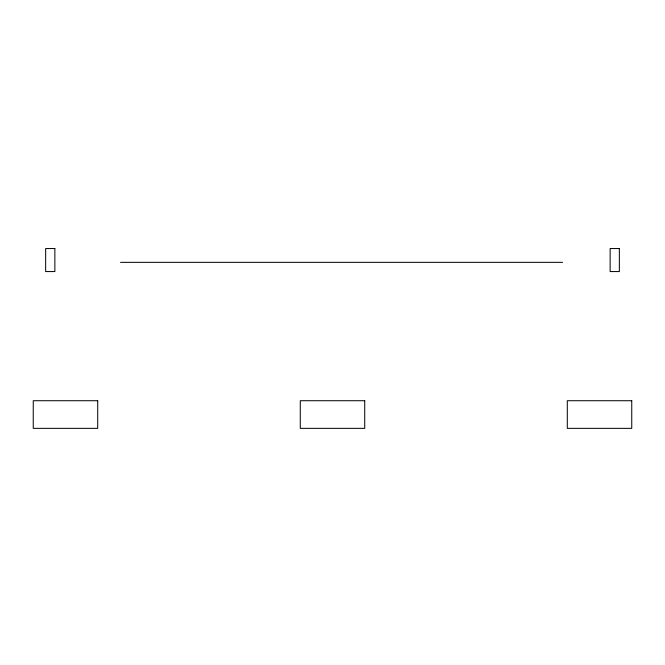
<?xml version="1.0" encoding="UTF-8"?>
<svg xmlns="http://www.w3.org/2000/svg" width="665" height="665" viewBox="0 0 665 665"><rect width="100%" height="100%" fill="white"/><g stroke="black" fill="none" stroke-linecap="round" stroke-linejoin="round"><path stroke-width="1" d="M120.564 262.351L562.54 262.351M54.863 248.544L45.652 248.544L45.652 271.561L54.863 271.561L54.863 248.544M619.348 248.544L610.138 248.544L610.138 271.561L619.348 271.561L619.348 248.544M97.705 400.721L33.25 400.721L33.25 428.351L97.705 428.351L97.705 400.721M364.728 400.721L300.272 400.721L300.272 428.351L364.728 428.351L364.728 400.721M631.75 400.721L567.295 400.721L567.295 428.351L631.75 428.351L631.75 400.721"/></g></svg>
